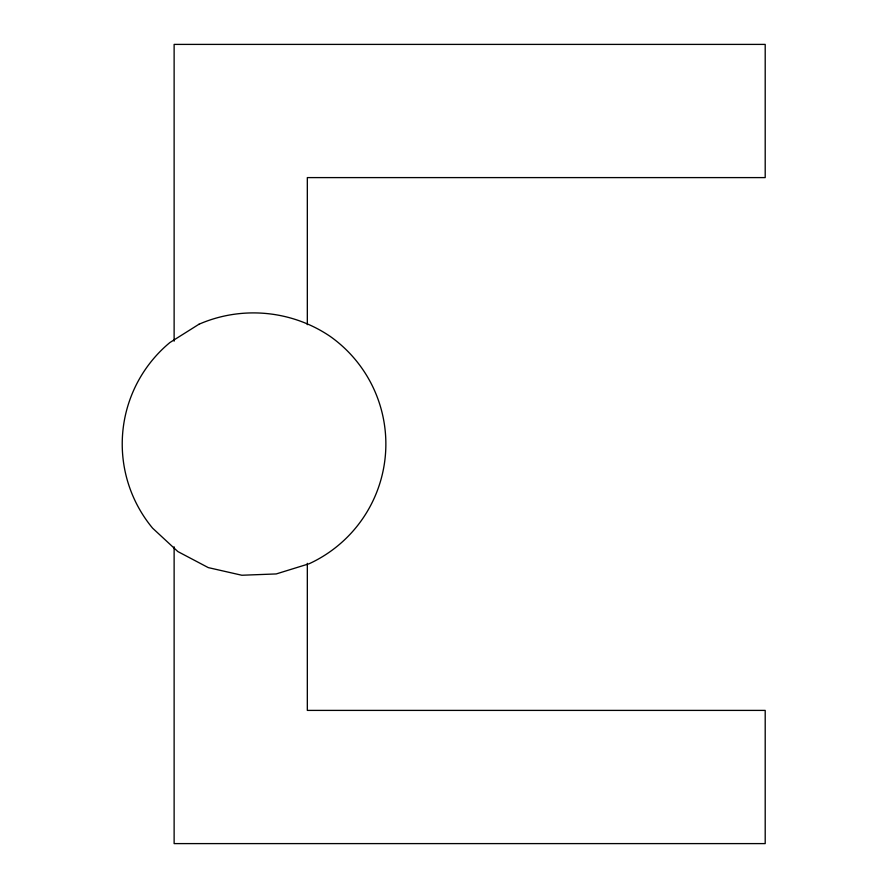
<?xml version="1.0" encoding="UTF-8"?>
<svg xmlns="http://www.w3.org/2000/svg" width="888" height="888" viewBox="0 0 888 888"><rect width="100%" height="100%" fill="white"/><g stroke="black" fill="none" stroke-linecap="round" stroke-linejoin="round"><path stroke-width="1.33" d="M307.326 324.675L307.326 177.6L765.201 177.6L765.201 44.4L174.126 44.4L174.126 341.17M307.326 563.325L307.326 710.4L765.201 710.4L765.201 843.6L174.126 843.6L174.126 546.83M199.001 324.231L169.874 342.557A131.812 131.812 0 0 0 152.603 528.171L177.844 551.559L208.28 567.61L241.836 575.246L276.224 573.937L309.091 563.769A131.812 131.812 0 0 0 330.247 336.441C291.641 310.201 241.78 305.561 199.001 324.231"/></g></svg>
